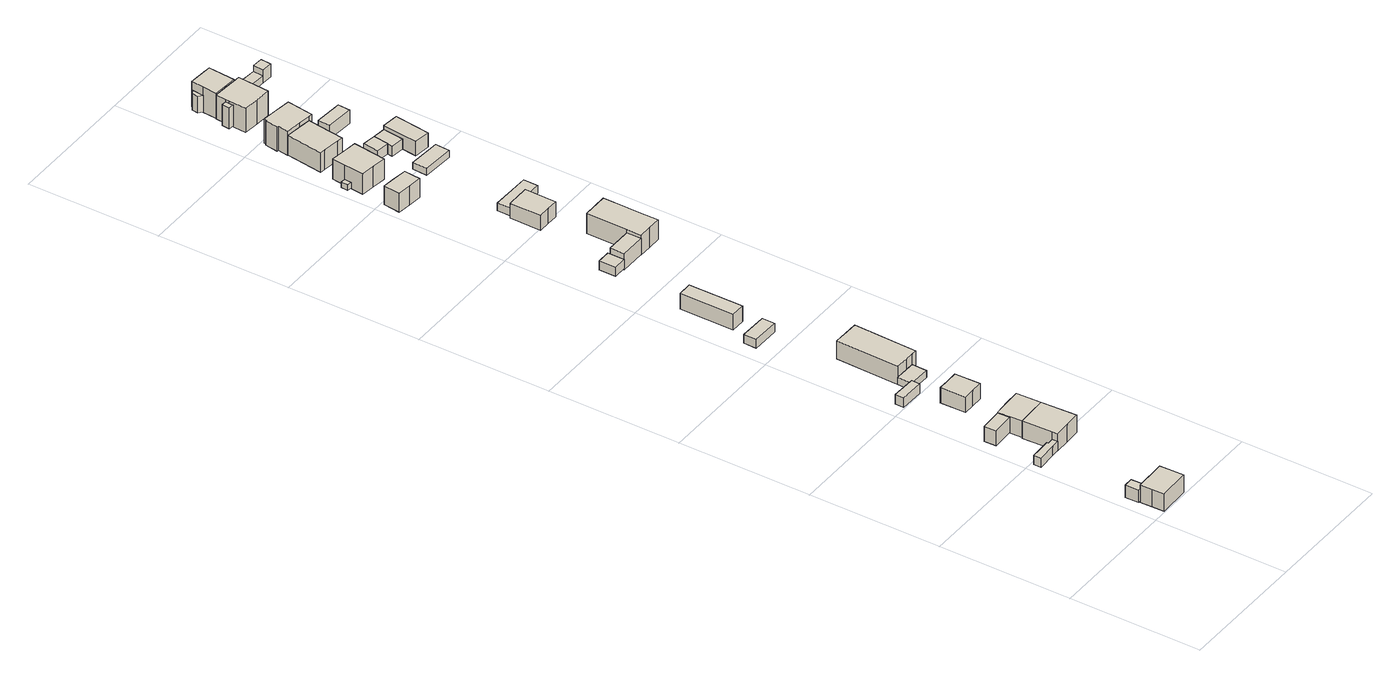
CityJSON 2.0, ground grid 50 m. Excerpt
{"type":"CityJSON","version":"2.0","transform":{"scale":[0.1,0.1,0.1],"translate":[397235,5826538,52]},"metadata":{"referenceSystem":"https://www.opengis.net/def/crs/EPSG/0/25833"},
"CityObjects":{
"building1":{"type":"Building","attributes":{"Gemeindeschluessel":"11000011","BezugspunktDach":"2200","function":"31001_1313","measuredHeight":5.67,"storeysAboveGround":1},"address":[{"country":"Germany","locality":"Berlin","thoroughfareNumber":"18 (1)","thoroughfareName":"Dorfstraße"}],"geometry":[{"type":"Solid","lod":"1","boundaries":[[[[0,1,2,3]],[[4,5,6,7]],[[4,7,3,2]],[[5,4,2,1]],[[6,5,1,0]],[[7,6,0,3]]]]}]},
"building2":{"type":"Building","attributes":{"Gemeindeschluessel":"11000011","BezugspunktDach":"2200","function":"31001_2724","measuredHeight":8.4,"storeysAboveGround":2},"address":[{"country":"Germany","locality":"Berlin","thoroughfareNumber":"17 (4)","thoroughfareName":"Dorfstraße"}],"geometry":[{"type":"Solid","lod":"1","boundaries":[[[[8,9,10,11,12,13]],[[14,15,16,17,18,19]],[[14,19,13,12]],[[15,14,12,11]],[[16,15,11,10]],[[17,16,10,9]],[[18,17,9,8]],[[19,18,8,13]]]]}]},
"building3":{"type":"Building","attributes":{"Gemeindeschluessel":"11000011","BezugspunktDach":"2200","function":"31001_2143","measuredHeight":3.58,"storeysAboveGround":1},"address":[{"country":"Germany","locality":"Berlin","thoroughfareNumber":"19 (2)","thoroughfareName":"Dorfstraße"}],"geometry":[{"type":"Solid","lod":"1","boundaries":[[[[20,21,22,23,24,25,26]],[[27,28,29,30,31,32,33]],[[27,33,26,25]],[[28,27,25,24]],[[29,28,24,23]],[[30,29,23,22]],[[31,30,22,21]],[[32,31,21,20]],[[33,32,20,26]]]]}]},
"building4":{"type":"Building","attributes":{"Gemeindeschluessel":"11000011","BezugspunktDach":"2200","function":"31001_2143","measuredHeight":6.05,"storeysAboveGround":1},"address":[{"country":"Germany","locality":"Berlin","thoroughfareNumber":"19 (1)","thoroughfareName":"Dorfstraße"}],"geometry":[{"type":"Solid","lod":"1","boundaries":[[[[34,35,36,37,38]],[[39,40,41,42,43]],[[39,43,38,37]],[[40,39,37,36]],[[41,40,36,35]],[[42,41,35,34]],[[43,42,34,38]]]]}]},
"building5":{"type":"Building","attributes":{"Gemeindeschluessel":"11000011","function":"31001_1010"},"address":[{"country":"Germany","locality":"Berlin","thoroughfareNumber":"19 (3)","thoroughfareName":"Dorfstraße"}],"children":["building5-1","building5-2"]},
"building5-1":{"type":"BuildingPart","attributes":{"BezugspunktDach":"2200","measuredHeight":8.66,"storeysAboveGround":2},"parents":["building5"],"geometry":[{"type":"MultiSurface","lod":"1","boundaries":[[[44,45,46,47,48,49,50]],[[51,52,53,54,55,56,57]],[[51,57,50,58,59]],[[52,51,49,59,60]],[[53,52,48,47]],[[54,53,47,46]],[[55,54,46,45]],[[56,55,45,44]],[[57,56,44,50]],[[58,50,49,59]],[[60,59,49,48]]]}]},
"building5-2":{"type":"BuildingPart","attributes":{"BezugspunktDach":"2200","measuredHeight":8.31,"storeysAboveGround":2},"parents":["building5"],"geometry":[{"type":"Solid","lod":"1","boundaries":[[[[50,49,48,61,62,63]],[[64,65,60,59,58,66]],[[64,66,63,62]],[[65,64,62,61]],[[60,65,61,48]],[[66,58,50,63]],[[59,60,48,49]],[[58,59,49,50]]]]}]},
"building6":{"type":"Building","attributes":{"Gemeindeschluessel":"11000011","BezugspunktDach":"2200","function":"31001_2724","measuredHeight":4.3,"storeysAboveGround":1},"address":[{"country":"Germany","locality":"Berlin","thoroughfareNumber":"20 (4)","thoroughfareName":"Dorfstraße"}],"geometry":[{"type":"Solid","lod":"1","boundaries":[[[[67,68,69,70]],[[71,72,73,74]],[[71,74,70,69]],[[72,71,69,68]],[[73,72,68,67]],[[74,73,67,70]]]]}]},
"building7":{"type":"Building","attributes":{"Gemeindeschluessel":"11000011","BezugspunktDach":"2200","function":"31001_1010","measuredHeight":7.89,"storeysAboveGround":1},"address":[{"country":"Germany","locality":"Berlin","thoroughfareNumber":"19B","thoroughfareName":"Dorfstraße"}],"geometry":[{"type":"Solid","lod":"1","boundaries":[[[[75,76,77,78,79,80]],[[81,82,83,84,85,86]],[[81,86,80,79]],[[82,81,79,78]],[[83,82,78,77]],[[84,83,77,76]],[[85,84,76,75]],[[86,85,75,80]]]]}]},
"building8":{"type":"Building","attributes":{"Gemeindeschluessel":"11000011","BezugspunktDach":"2200","function":"31001_2143","measuredHeight":2.81,"storeysAboveGround":1},"address":[{"country":"Germany","locality":"Berlin","thoroughfareNumber":"20 (2)","thoroughfareName":"Dorfstraße"}],"geometry":[{"type":"Solid","lod":"1","boundaries":[[[[87,88,89,90]],[[91,92,93,94]],[[91,94,90,89]],[[92,91,89,88]],[[93,92,88,87]],[[94,93,87,90]]]]}]},
"building9":{"type":"Building","attributes":{"Gemeindeschluessel":"11000011","BezugspunktDach":"2200","function":"31001_2721","measuredHeight":8.68,"storeysAboveGround":1},"address":[{"country":"Germany","locality":"Berlin","thoroughfareNumber":"20 (3)","thoroughfareName":"Dorfstraße"}],"geometry":[{"type":"Solid","lod":"1","boundaries":[[[[95,96,97,98,99,100,101]],[[102,103,104,105,106,107,108]],[[102,108,101,100]],[[103,102,100,99]],[[104,103,99,98]],[[105,104,98,97]],[[106,105,97,96]],[[107,106,96,95]],[[108,107,95,101]]]]}]},
"building10":{"type":"Building","attributes":{"Gemeindeschluessel":"11000011","BezugspunktDach":"2200","function":"31001_2463","measuredHeight":3.95,"storeysAboveGround":1},"address":[{"country":"Germany","locality":"Berlin","thoroughfareNumber":"21 (1)","thoroughfareName":"Dorfstraße"}],"geometry":[{"type":"Solid","lod":"1","boundaries":[[[[109,110,111,112]],[[113,114,115,116]],[[113,116,112,111]],[[114,113,111,110]],[[115,114,110,109]],[[116,115,109,112]]]]}]},
"building11":{"type":"Building","attributes":{"Gemeindeschluessel":"11000011","BezugspunktDach":"2200","function":"31001_2143","measuredHeight":7.34,"storeysAboveGround":1},"address":[{"country":"Germany","locality":"Berlin","thoroughfareNumber":"21A (2)","thoroughfareName":"Dorfstraße"}],"geometry":[{"type":"Solid","lod":"1","boundaries":[[[[117,118,119,120]],[[121,122,123,124]],[[121,124,120,119]],[[122,121,119,118]],[[123,122,118,117]],[[124,123,117,120]]]]}]},
"building12":{"type":"Building","attributes":{"Gemeindeschluessel":"11000011","BezugspunktDach":"2200","function":"31001_2050","measuredHeight":3.48,"storeysAboveGround":1},"address":[{"country":"Germany","locality":"Berlin","thoroughfareNumber":"22 (1)","thoroughfareName":"Dorfstraße"}],"geometry":[{"type":"Solid","lod":"1","boundaries":[[[[125,126,127,128,129]],[[130,131,132,133,134]],[[130,134,129,128]],[[131,130,128,127]],[[132,131,127,126]],[[133,132,126,125]],[[134,133,125,129]]]]}]},
"building13":{"type":"Building","attributes":{"Gemeindeschluessel":"11000011","BezugspunktDach":"2200","function":"31001_2050","measuredHeight":6.47,"storeysAboveGround":2},"address":[{"country":"Germany","locality":"Berlin","thoroughfareNumber":"22 (11)","thoroughfareName":"Dorfstraße"}],"geometry":[{"type":"Solid","lod":"1","boundaries":[[[[135,136,137,138]],[[139,140,141,142]],[[139,142,138,137]],[[140,139,137,136]],[[141,140,136,135]],[[142,141,135,138]]]]}]},
"building14":{"type":"Building","attributes":{"Gemeindeschluessel":"11000011","BezugspunktDach":"2200","function":"31001_1010","measuredHeight":9.55,"storeysAboveGround":2},"address":[{"country":"Germany","locality":"Berlin","thoroughfareNumber":"24","thoroughfareName":"Dorfstraße"}],"geometry":[{"type":"Solid","lod":"1","boundaries":[[[[143,144,145,146,147,148]],[[149,150,151,152,153,154]],[[149,154,148,147]],[[150,149,147,146]],[[151,150,146,145]],[[152,151,145,144]],[[153,152,144,143]],[[154,153,143,148]]]]}]},
"building15":{"type":"Building","attributes":{"Gemeindeschluessel":"11000011","BezugspunktDach":"2200","function":"31001_2050","measuredHeight":9.22,"storeysAboveGround":2},"address":[{"country":"Germany","locality":"Berlin","thoroughfareNumber":"22 (2)","thoroughfareName":"Dorfstraße"}],"geometry":[{"type":"Solid","lod":"1","boundaries":[[[[155,156,157,158,159,160,161,162]],[[163,164,165,166,167,168,169,170]],[[163,170,162,161]],[[164,163,161,160]],[[165,164,160,159]],[[166,165,159,158]],[[167,166,158,157]],[[168,167,157,156]],[[169,168,156,155]],[[170,169,155,162]]]]}]},
"building16":{"type":"Building","attributes":{"Gemeindeschluessel":"11000011","BezugspunktDach":"2200","function":"31001_2143","measuredHeight":6.66,"storeysAboveGround":2},"address":[{"country":"Germany","locality":"Berlin","thoroughfareNumber":"23 (2)","thoroughfareName":"Dorfstraße"}],"geometry":[{"type":"MultiSurface","lod":"1","boundaries":[[[171,172,173,174,175,176,177]],[[178,179,180,181,182,183,184]],[[178,184,177,176]],[[179,176,175]],[[180,179,175,174]],[[181,180,174,173]],[[182,181,173,172]],[[183,182,172,171]],[[184,183,171,177]]]}]},
"building17":{"type":"Building","attributes":{"Gemeindeschluessel":"11000011","function":"31001_1010"},"address":[{"country":"Germany","locality":"Berlin","thoroughfareNumber":"24A","thoroughfareName":"Dorfstraße"}],"children":["building17-1","building17-2"]},
"building17-1":{"type":"BuildingPart","attributes":{"BezugspunktDach":"2200","measuredHeight":9.9,"storeysAboveGround":2},"parents":["building17"],"geometry":[{"type":"Solid","lod":"1","boundaries":[[[[185,186,187,188,189,190,191]],[[192,193,194,195,196,197,198]],[[192,198,191,190],[199,200,201,202]],[[193,192,190,189]],[[194,193,189,188]],[[195,194,188,187]],[[196,195,187,186]],[[197,196,186,185]],[[198,197,185,191]],[[201,200,199,202]]]]}]},
"building17-2":{"type":"BuildingPart","attributes":{"BezugspunktDach":"2200","measuredHeight":2.18,"storeysAboveGround":2},"parents":["building17"],"geometry":[{"type":"Solid","lod":"1","boundaries":[[[[202,201,203,204]],[[205,200,199,206]],[[205,206,204,203]],[[200,205,203,201]],[[206,199,202,204]],[[199,200,201,202]]]]}]},
"building18":{"type":"Building","attributes":{"Gemeindeschluessel":"11000011","BezugspunktDach":"2200","function":"31001_2463","measuredHeight":3.12,"storeysAboveGround":1},"address":[{"country":"Germany","locality":"Berlin","thoroughfareNumber":"24 (2)","thoroughfareName":"Dorfstraße"}],"geometry":[{"type":"Solid","lod":"1","boundaries":[[[[207,208,209,210]],[[211,212,213,214]],[[211,214,210,209]],[[212,211,209,208]],[[213,212,208,207]],[[214,213,207,210]]]]}]},
"building19":{"type":"Building","attributes":{"Gemeindeschluessel":"11000011","BezugspunktDach":"2200","function":"31001_1210","measuredHeight":8.57,"storeysAboveGround":2},"address":[{"country":"Germany","locality":"Berlin","thoroughfareNumber":"24B","thoroughfareName":"Dorfstraße"}],"geometry":[{"type":"Solid","lod":"1","boundaries":[[[[215,216,217,218,219,220,221,222,223]],[[224,225,226,227,228,229,230,231,232]],[[224,232,223,222]],[[225,224,222,221]],[[226,225,221,220]],[[227,226,220,219]],[[228,227,219,218]],[[229,228,218,217]],[[230,229,217,216]],[[231,230,216,215]],[[232,231,215,223]]]]}]},
"building20":{"type":"Building","attributes":{"Gemeindeschluessel":"11000011","BezugspunktDach":"2200","function":"31001_1010","measuredHeight":11.99,"storeysAboveGround":2},"address":[{"country":"Germany","locality":"Berlin","thoroughfareNumber":"24C","thoroughfareName":"Dorfstraße"}],"geometry":[{"type":"Solid","lod":"1","boundaries":[[[[233,234,235,236,237,238,239,240,241,242,243]],[[244,245,246,247,248,249,250,251,252,253,254]],[[244,254,243,242]],[[245,244,242,241]],[[246,245,241,240]],[[247,246,240,239]],[[248,247,239,238]],[[249,248,238,237]],[[250,249,237,236]],[[251,250,236,235]],[[252,251,235,234]],[[253,252,234,233]],[[254,253,233,243]]]]}]},
"building21":{"type":"Building","attributes":{"Gemeindeschluessel":"11000011","BezugspunktDach":"2200","function":"31001_2463","measuredHeight":3.96,"storeysAboveGround":1},"address":[{"country":"Germany","locality":"Berlin","thoroughfareNumber":"24A (1)","thoroughfareName":"Dorfstraße"}],"geometry":[{"type":"Solid","lod":"1","boundaries":[[[[255,256,257,258,259]],[[260,261,262,263,264]],[[260,264,259,258]],[[261,260,258,257]],[[262,261,257,256]],[[263,262,256,255]],[[264,263,255,259]]]]}]},
"building22":{"type":"Building","attributes":{"Gemeindeschluessel":"11000011","BezugspunktDach":"2200","function":"31001_2463","measuredHeight":2.62,"storeysAboveGround":1},"address":[{"country":"Germany","locality":"Berlin","thoroughfareNumber":"24 (1)","thoroughfareName":"Dorfstraße"}],"geometry":[{"type":"Solid","lod":"1","boundaries":[[[[265,266,267,268]],[[269,270,271,272]],[[269,272,268,267]],[[270,269,267,266]],[[271,270,266,265]],[[272,271,265,268]]]]}]},
"building23":{"type":"Building","attributes":{"Gemeindeschluessel":"11000011","BezugspunktDach":"2200","function":"31001_2463","measuredHeight":3.99,"storeysAboveGround":1},"address":[{"country":"Germany","locality":"Berlin","thoroughfareNumber":"24A (2)","thoroughfareName":"Dorfstraße"}],"geometry":[{"type":"Solid","lod":"1","boundaries":[[[[273,274,257,256,255,275]],[[263,262,261,276,277,278]],[[263,278,275,255]],[[262,263,255,256]],[[261,262,256,257]],[[276,261,257,274]],[[277,276,274,273]],[[278,277,273,275]]]]}]},
"building24":{"type":"Building","attributes":{"Gemeindeschluessel":"11000011","function":"31001_1010"},"address":[{"country":"Germany","locality":"Berlin","thoroughfareNumber":"24D","thoroughfareName":"Dorfstraße"}],"children":["building24-1","building24-2"]},
"building24-1":{"type":"BuildingPart","attributes":{"BezugspunktDach":"2200","measuredHeight":11.91,"storeysAboveGround":2},"parents":["building24"],"geometry":[{"type":"MultiSurface","lod":"1","boundaries":[[[279,280,281,282,283,284,285,286,287]],[[288,289,290,291,292,293,294,295,296]],[[297,298,299,300,288,296,287,286]],[[289,288,286,285],[301,302,297,300]],[[290,289,285,284]],[[291,290,284,283]],[[292,291,283,282]],[[293,292,282,281]],[[294,293,281,280]],[[295,294,280,279]],[[296,295,279,287]],[[300,299,298,297]],[[297,302,301,300]]]}]},
"building24-2":{"type":"BuildingPart","attributes":{"BezugspunktDach":"2200","measuredHeight":8.41,"storeysAboveGround":2},"parents":["building24"],"geometry":[{"type":"MultiSurface","lod":"1","boundaries":[[[298,302,303,304]],[[305,301,299,306]],[[305,306,304,303]],[[301,305,303,302]],[[306,299,298,304]],[[299,300,297,298]],[[301,307,302,297,300]]]}]},
"building25":{"type":"Building","attributes":{"Gemeindeschluessel":"11000011","BezugspunktDach":"2200","function":"31001_2721","measuredHeight":6.44,"storeysAboveGround":2},"address":[{"country":"Germany","locality":"Berlin","thoroughfareNumber":"24A (3)","thoroughfareName":"Dorfstraße"}],"geometry":[{"type":"Solid","lod":"1","boundaries":[[[[308,309,310,311]],[[276,312,313,314]],[[276,314,311,310]],[[312,276,310,309]],[[313,312,309,308]],[[314,313,308,311]]]]}]},
"building26":{"type":"Building","attributes":{"Gemeindeschluessel":"11000011","BezugspunktDach":"2200","function":"31001_2724","measuredHeight":5.36,"storeysAboveGround":1},"address":[{"country":"Germany","locality":"Berlin","thoroughfareNumber":"24B (4)","thoroughfareName":"Dorfstraße"}],"geometry":[{"type":"Solid","lod":"1","boundaries":[[[[315,316,317,318,319]],[[320,321,322,323,324]],[[320,324,319,318]],[[321,320,318,317]],[[322,321,317,316]],[[323,322,316,315]],[[324,323,315,319]]]]}]},
"building27":{"type":"Building","attributes":{"Gemeindeschluessel":"11000011","function":"31001_1010"},"address":[{"country":"Germany","locality":"Berlin","thoroughfareNumber":"24E","thoroughfareName":"Dorfstraße"}],"children":["building27-1","building27-2","building27-3"]},
"building27-1":{"type":"BuildingPart","attributes":{"BezugspunktDach":"2200","measuredHeight":12.16,"storeysAboveGround":2},"parents":["building27"],"geometry":[{"type":"MultiSurface","lod":"1","boundaries":[[[325,326,327,328,329,330,331,332]],[[333,334,335,336,337,338,339,340]],[[333,340,332,331]],[[341,342,343,331,330]],[[334,333,344,345]],[[335,334,330,329]],[[346,347,335,329,328]],[[337,336,328,327]],[[338,337,327,326]],[[339,338,326,325]],[[340,339,325,332]],[[345,344,343,342,341]],[[336,335,347,346]]]}]},
"building27-2":{"type":"BuildingPart","attributes":{"BezugspunktDach":"2200","measuredHeight":6.67,"storeysAboveGround":2},"parents":["building27"],"geometry":[{"type":"MultiSurface","lod":"1","boundaries":[[[342,341,348,349,350]],[[351,352,345,344,353]],[[351,353,350,349]],[[352,351,349,348]],[[345,352,348,341]],[[353,344,342,350]],[[344,345,352,348,354,342]]]}]},
"building27-3":{"type":"BuildingPart","attributes":{"BezugspunktDach":"2200","measuredHeight":3.98,"storeysAboveGround":2},"parents":["building27"],"geometry":[{"type":"Solid","lod":"1","boundaries":[[[[346,355,356,347]],[[357,358,336,335]],[[357,335,347,356]],[[358,357,356,355]],[[336,358,355,346]],[[336,346,336,335]],[[335,336,346,347]]]]}]},
"building28":{"type":"Building","attributes":{"Gemeindeschluessel":"11000011","function":"31001_2724"},"address":[{"country":"Germany","locality":"Berlin","thoroughfareNumber":"24E (2)","thoroughfareName":"Dorfstraße"}],"children":["building28-1","building28-2"]},
"building28-1":{"type":"BuildingPart","attributes":{"BezugspunktDach":"2200","measuredHeight":5.17,"storeysAboveGround":2},"parents":["building28"],"geometry":[{"type":"MultiSurface","lod":"1","boundaries":[[[359,360,361,362]],[[363,364,365,366]],[[363,367,368,362,361]],[[364,363,361,360]],[[365,364,360,359]],[[366,365,359,362]],[[366,368,367,363]]]}]},
"building28-2":{"type":"BuildingPart","attributes":{"BezugspunktDach":"2200","measuredHeight":2.9,"storeysAboveGround":2},"parents":["building28"],"geometry":[{"type":"MultiSurface","lod":"1","boundaries":[[[368,367,369,370]],[[371,372,373,374]],[[371,374,370,369]],[[372,371,369,367]],[[373,372,363,366]],[[374,373,368,370]],[[366,363,367,368]]]}]}
},
"vertices":[
[41,93,66],[78,94,66],[76,145,66],[41,144,66],[76,145,17],[78,94,17],[41,93,17],[41,144,17],
[53,48,82],[54,2,82],[172,6,82],[171,52,82],[169,97,82],[51,93,82],[169,97,12],[171,52,12],[172,6,12],[54,2,12],[53,48,12],[51,93,12],
[30,460,49],[103,463,49],[135,465,49],[134,486,49],[111,485,49],[111,491,49],[29,488,49],[111,491,13],[111,485,13],[134,486,13],[135,465,13],[103,463,13],[30,460,13],[29,488,13],
[44,641,76],[127,644,76],[125,690,76],[106,689,76],[42,687,76],[106,689,16],[125,690,16],[127,644,16],[44,641,16],[42,687,16],
[134,486,79],[135,465,79],[193,467,79],[252,470,79],[246,603,79],[188,601,79],[129,598,79],[188,601,10],[246,603,10],[252,470,10],[193,467,10],[135,465,10],[134,486,10],[129,598,10],[129,598,13],[188,601,13],[246,603,13],
[242,695,79],[184,693,79],[125,690,79],[184,693,13],[242,695,13],[125,690,13],
[140,998,55],[141,1030,55],[51,1033,55],[50,1001,55],[51,1033,16],[141,1030,16],[140,998,16],[50,1001,16],
[139,821,75],[182,822,75],[226,823,75],[224,919,75],[181,918,75],[138,918,75],[181,918,14],[224,919,14],[226,823,14],[182,822,14],[139,821,14],[138,918,14],
[224,1028,43],[226,1084,43],[143,1086,43],[141,1030,43],[143,1086,15],[226,1084,15],[224,1028,15],[141,1030,15],
[194,1085,86],[226,1084,86],[245,1083,86],[252,1322,86],[201,1323,86],[150,1325,86],[143,1086,86],[150,1325,14],[201,1323,14],[252,1322,14],[245,1083,14],[226,1084,14],[194,1085,14],[143,1086,14],
[151,1563,56],[152,1611,56],[48,1613,56],[47,1565,56],[48,1613,21],[152,1611,21],[151,1563,21],[47,1565,21],
[88,1681,82],[143,1681,82],[142,1885,82],[88,1885,82],[142,1885,20],[143,1681,20],[88,1681,20],[88,1885,20],
[107,2145,66],[158,2145,66],[158,2200,66],[158,2208,66],[107,2208,66],[158,2208,31],[158,2200,31],[158,2145,31],[107,2145,31],[107,2208,31],
[158,2145,89],[256,2145,89],[256,2200,89],[158,2200,89],[256,2200,25],[256,2145,25],[158,2145,25],[158,2200,25],
[56,2902,110],[107,2897,110],[113,2959,110],[62,2965,110],[12,2971,110],[5,2908,110],[12,2971,35],[62,2965,35],[113,2959,35],[107,2897,35],[56,2902,35],[5,2908,35],
[256,2200,102],[256,2145,102],[305,2145,102],[355,2145,102],[354,2219,102],[354,2355,102],[305,2355,102],[256,2355,102],[305,2355,22],[354,2355,22],[354,2219,22],[355,2145,22],[305,2145,22],[256,2145,22],[256,2200,22],[256,2355,22],
[223,2480,90],[267,2480,90],[268,2598,90],[224,2598,90],[191,2598,90],[180,2598,90],[179,2480,90],[180,2598,30],[191,2598,30],[224,2598,30],[268,2598,30],[267,2480,30],[223,2480,30],[179,2480,30],
[74,3053,114],[127,3047,114],[143,3171,114],[90,3178,114],[37,3185,114],[31,3134,114],[22,3060,114],[31,3134,33],[37,3185,33],[90,3178,33],[143,3171,33],[127,3047,33],[74,3053,33],[22,3060,33],[28,3107,35],[31,3134,35],[31,3134,57],[28,3107,57],
[13,3136,57],[10,3109,57],[13,3136,35],[10,3109,35],
[340,2598,60],[341,2653,60],[192,2655,60],[192,2600,60],[192,2655,29],[341,2653,29],[340,2598,29],[192,2600,29],
[63,3232,114],[125,3223,114],[146,3220,114],[158,3313,114],[165,3360,114],[144,3363,114],[82,3371,114],[61,3374,114],[42,3234,114],[61,3374,36],[82,3371,36],[144,3363,36],[165,3360,36],[158,3313,36],[146,3220,36],[125,3223,36],[63,3232,36],[42,3234,36],
[66,3412,131],[61,3374,131],[120,3366,131],[165,3360,131],[178,3359,131],[192,3458,131],[133,3466,131],[74,3473,131],[73,3462,131],[68,3463,131],[61,3414,131],[68,3463,34],[73,3462,34],[74,3473,34],[133,3466,34],[192,3458,34],[178,3359,34],[165,3360,34],[120,3366,34],[61,3374,34],[66,3412,34],[61,3414,34],
[245,3112,73],[247,3112,73],[255,3170,73],[204,3177,73],[197,3118,73],[204,3177,33],[255,3170,33],[247,3112,33],[245,3112,33],[197,3118,33],
[343,2939,57],[346,2994,57],[226,3002,57],[223,2946,57],[226,3002,30],[346,2994,30],[343,2939,30],[223,2946,30],
[293,3086,73],[303,3164,73],[242,3092,73],[303,3164,33],[293,3086,33],[242,3092,33],
[148,3549,130],[206,3545,130],[215,3664,130],[190,3665,130],[156,3668,130],[98,3672,130],[95,3634,130],[94,3620,130],[89,3554,130],[94,3620,33],[95,3634,33],[98,3672,33],[156,3668,33],[190,3665,33],[215,3664,33],[206,3545,33],[148,3549,33],[89,3554,33],[94,3620,120],[93,3604,120],[93,3604,36],[94,3620,36],[95,3634,36],[95,3634,120],
[77,3635,120],[74,3606,120],[77,3635,36],[74,3606,36],[95,3634,51],
[347,3024,90],[364,3157,90],[303,3164,90],[287,3031,90],[364,3157,33],[347,3024,33],[287,3031,33],
[313,3302,87],[316,3349,87],[306,3349,87],[213,3356,87],[209,3310,87],[213,3356,33],[306,3349,33],[316,3349,33],[313,3302,33],[209,3310,33],
[144,3669,136],[190,3665,136],[198,3766,136],[170,3768,136],[144,3770,136],[107,3773,136],[102,3725,136],[98,3672,136],[102,3725,35],[107,3773,35],[144,3770,35],[170,3768,35],[198,3766,35],[190,3665,35],[144,3669,35],[98,3672,35],[107,3773,103],[102,3725,103],[102,3725,74],[102,3725,37],[107,3773,37],[170,3768,75],[144,3770,75],
[106,3769,103],[90,3760,103],[88,3737,103],[90,3760,37],[106,3769,37],[88,3737,37],[106,3771,103],
[172,3790,75],[145,3791,75],[145,3791,35],[172,3790,35],
[383,3651,83],[386,3691,83],[347,3694,83],[344,3654,83],[347,3694,31],[386,3691,31],[383,3651,31],[344,3654,31],[347,3694,59],[344,3654,59],
[268,3700,59],[265,3660,59],[268,3700,30],[347,3694,30],[344,3654,30],[265,3660,30]
]}
